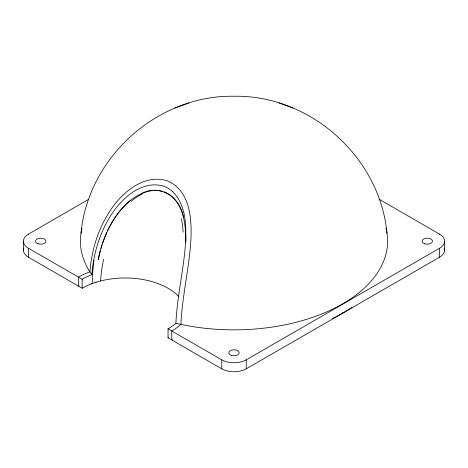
<?xml version="1.0" encoding="UTF-8"?>
<svg xmlns="http://www.w3.org/2000/svg" width="468" height="468" viewBox="0 0 468 468"><rect width="100%" height="100%" fill="white"/><g stroke="black" fill="none" stroke-linecap="round" stroke-linejoin="round"><path stroke-width="0.7" d="M23.4 250.164L23.4 241.184M185.784 236.527L185.825 241.055M444.6 250.164L444.6 241.184M185.825 241.055L185.825 241.57M185.825 241.57L185.819 242.079M444.231 248.116A17.322 10.004 0 0 1 439.528 257.236L246.25 368.825A17.322 10.004 0 0 1 221.75 368.825L168.047 337.82L168.047 328.834A60.717 35.053 0 0 0 175.886 323.271C177.05 297.823 182.976 272.92 185.182 247.584C186.469 228.595 187.106 206.172 172.698 191.628M88.873 199.239L28.472 234.111A17.322 10.004 0 0 0 28.472 248.256L82.181 279.261A60.717 35.053 0 0 1 91.822 274.734C93.6 251.878 100.772 229.092 114.274 210.407C125.108 195.53 143.231 180.759 162.817 185.925A38.066 30.888 -71.5 0 1 172.674 191.669M80.993 233.415C87.984 157.312 157.605 94.828 234 96.244C310.372 94.828 379.981 157.271 386.995 233.351M98.21 259.834L98.356 259.091M98.257 259.6L98.643 257.681M98.385 258.944C102.896 236.89 112.87 214.812 130.613 200.31M98.719 257.295L99.234 254.996M99.321 254.61L100.427 250.245M100.93 248.449L102.024 244.863M102.615 243.073L106.786 232.497M107.587 230.765C116.433 212.413 131.286 193.424 152.761 190.505M168.047 328.834L221.75 359.845A17.322 10.004 0 0 0 246.25 359.845L439.528 248.256A17.322 10.004 0 0 0 439.528 234.111L378.986 199.157M141.763 193.459C160.471 183.444 180.736 198.028 183.503 217.556M23.769 248.116A17.322 10.004 0 0 0 28.472 257.236L82.181 288.241A60.717 35.053 0 0 1 91.488 283.842L96.063 282.251A60.717 35.053 0 0 1 178.846 296.712M189.019 102.972L174.897 108.049M154.206 190.406L158.506 190.546L162.706 191.389M175.886 323.271L180.911 324.394A153.598 88.68 0 0 0 385.925 228.132M293.103 108.049L278.981 102.972M342.418 312.759L342.886 313.028M171.68 196.227C183.901 207.16 185.685 224.845 185.831 240.283M91.488 283.842L91.108 283.304M91.822 274.734L89.868 271.838A153.598 88.68 0 0 1 82.052 228.22M96.063 282.251L95.817 281.894M185.55 231.537L185.743 235.275M439.528 234.111L439.528 234.673M439.528 248.256L439.528 257.236M246.25 359.845L246.25 368.825M221.75 359.845L221.75 368.825M82.181 279.261L82.181 288.241M28.472 234.111L28.472 234.673M28.472 248.256L28.472 257.236M168.556 337.522A60.717 35.053 0 0 1 168.047 337.82M100.614 280.964A148.157 104.949 -44.8 0 1 103.639 259.342M92.81 283.175A148.18 112.027 -37 0 1 93.969 260.483M172.382 339.622A65.994 38.101 0 0 1 171.779 339.973L171.779 330.993A65.994 38.101 0 0 0 180.911 324.394C182.14 296.706 188.885 269.632 190.751 242.003C192.079 220.369 190.751 191.26 167.883 181.04C146.858 173.88 126.237 189.084 114.174 205.042C99.643 224.231 91.757 247.964 89.868 271.838A65.994 38.101 0 0 0 78.448 277.109L78.448 286.088A65.994 38.101 0 0 1 79.057 285.737M352.006 307.283A153.99 88.902 0 0 1 332.491 318.509M181.403 218.691A64.929 43.348 -85.8 0 1 183.111 232.046M131.186 201.281A64.947 54.013 -88.6 0 1 141.985 194.109M164.069 191.839A36.709 29.689 -73.7 0 1 171.668 196.25M38.124 243.781A5.195 3.001 0 0 0 45.917 241.184A5.195 3.001 0 0 0 38.124 238.586A5.195 3.001 0 0 0 38.124 243.781M231.403 355.37A5.195 3.001 0 0 0 239.195 352.773A5.195 3.001 0 0 0 231.403 350.175A5.195 3.001 0 0 0 231.403 355.37M424.681 243.781A5.195 3.001 0 0 0 432.473 241.184A5.195 3.001 0 0 0 424.681 238.586A5.195 3.001 0 0 0 424.681 243.781"/></g></svg>
